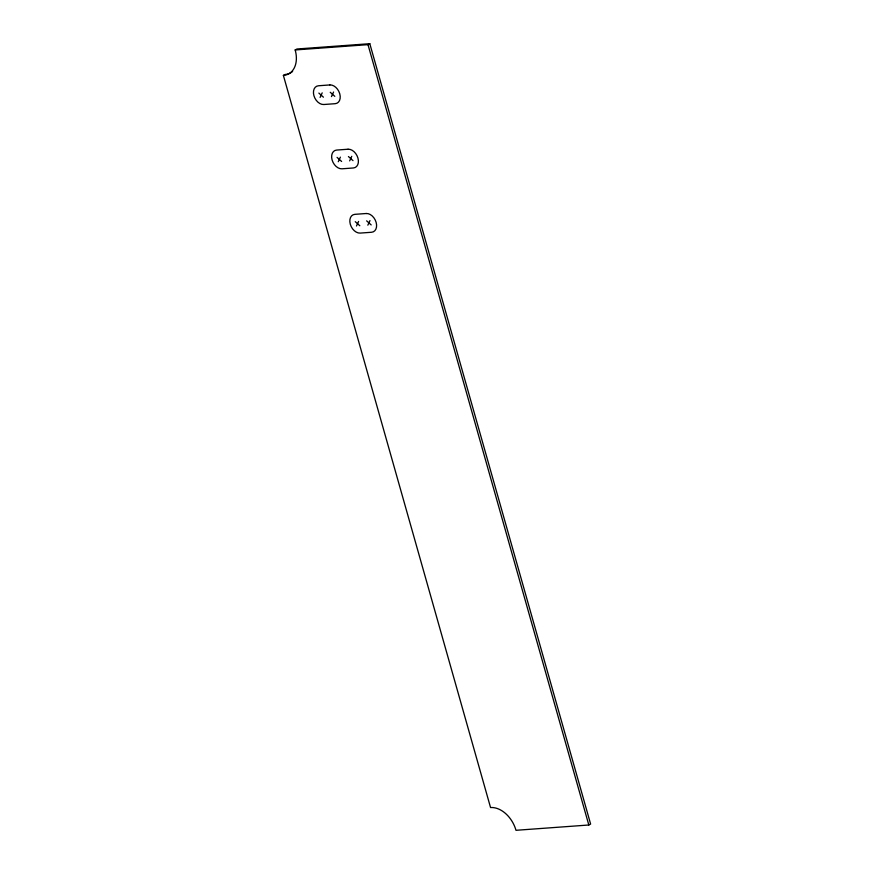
<?xml version="1.0" encoding="UTF-8"?>
<svg xmlns="http://www.w3.org/2000/svg" width="874" height="874" viewBox="0 0 874 874"><rect width="100%" height="100%" fill="white"/><g stroke="black" fill="none" stroke-linecap="round" stroke-linejoin="round"><path stroke-width="1.31" d="M320.092 97.418L322.2 92.852M331.464 96.599L333.573 92.021M338.282 161.712L340.39 157.145M349.655 160.882L351.763 156.315M356.472 225.995L358.591 221.428M367.845 225.175L369.964 220.598M295.172 49.949L296.974 48.999L369.8 43.7L590.616 824.051L588.814 825.001L515.988 830.3A25.619 17.873 62.2 0 0 490.554 807.543L283.384 75.415A25.619 17.873 62.2 0 0 295.172 49.949L367.998 44.65L369.8 43.7M283.384 75.415L285.186 74.465A25.619 17.873 62.2 0 0 292.615 71.46M330.241 92.273L334.797 96.348M318.868 93.092L323.424 97.178M348.431 156.555L352.998 160.641M337.058 157.386L341.625 161.472M366.621 220.849L371.188 224.924M355.248 221.668L359.815 225.754M367.998 44.65L588.814 825.001M329.869 84.931L318.497 85.761A9.964 6.948 62.2 0 0 313.908 95.659A9.964 6.948 62.2 0 0 323.795 104.509L335.168 103.689A9.964 6.948 62.2 0 0 339.757 93.78A9.964 6.948 62.2 0 0 329.869 84.931M348.06 149.225L336.687 150.055A9.964 6.948 62.2 0 0 332.098 159.953A9.964 6.948 62.2 0 0 341.985 168.802L353.358 167.972A9.964 6.948 62.2 0 0 357.947 158.074A9.964 6.948 62.2 0 0 348.06 149.225M366.25 213.507L354.877 214.338A9.964 6.948 62.2 0 0 350.288 224.236A9.964 6.948 62.2 0 0 360.186 233.085L371.559 232.266A9.964 6.948 62.2 0 0 376.137 222.357A9.964 6.948 62.2 0 0 366.25 213.507"/></g></svg>
